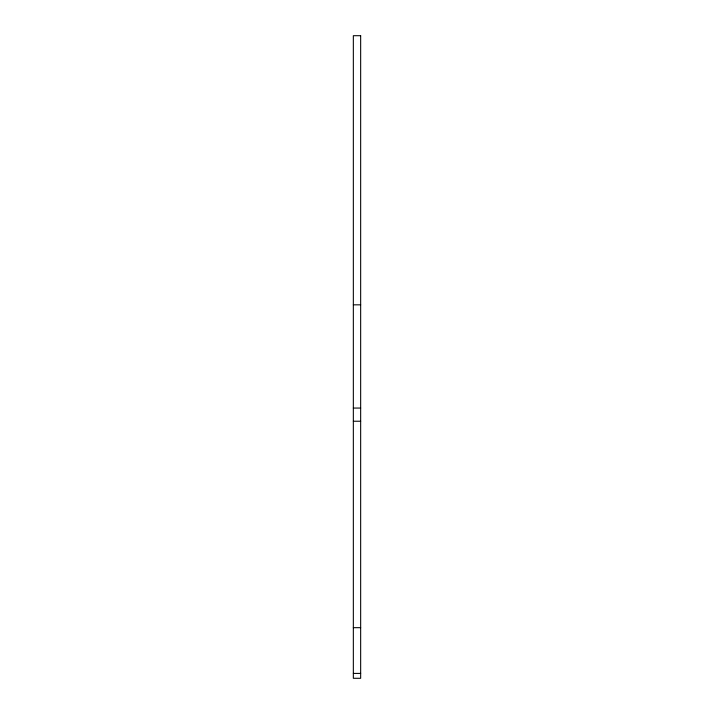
<?xml version="1.0" encoding="UTF-8"?>
<svg xmlns="http://www.w3.org/2000/svg" width="714" height="714" viewBox="0 0 714 714"><rect width="100%" height="100%" fill="white"/><g stroke="black" fill="none" stroke-linecap="round" stroke-linejoin="round"><path stroke-width="1.07" d="M353.341 304.833L360.659 304.833M353.341 408.06L360.659 408.06M353.341 421.233L360.659 421.233M353.341 627.677L360.659 627.677M353.341 673.418L360.659 673.418M360.659 35.7L353.341 35.7L353.341 678.282L360.659 678.3L360.659 35.7"/></g></svg>
